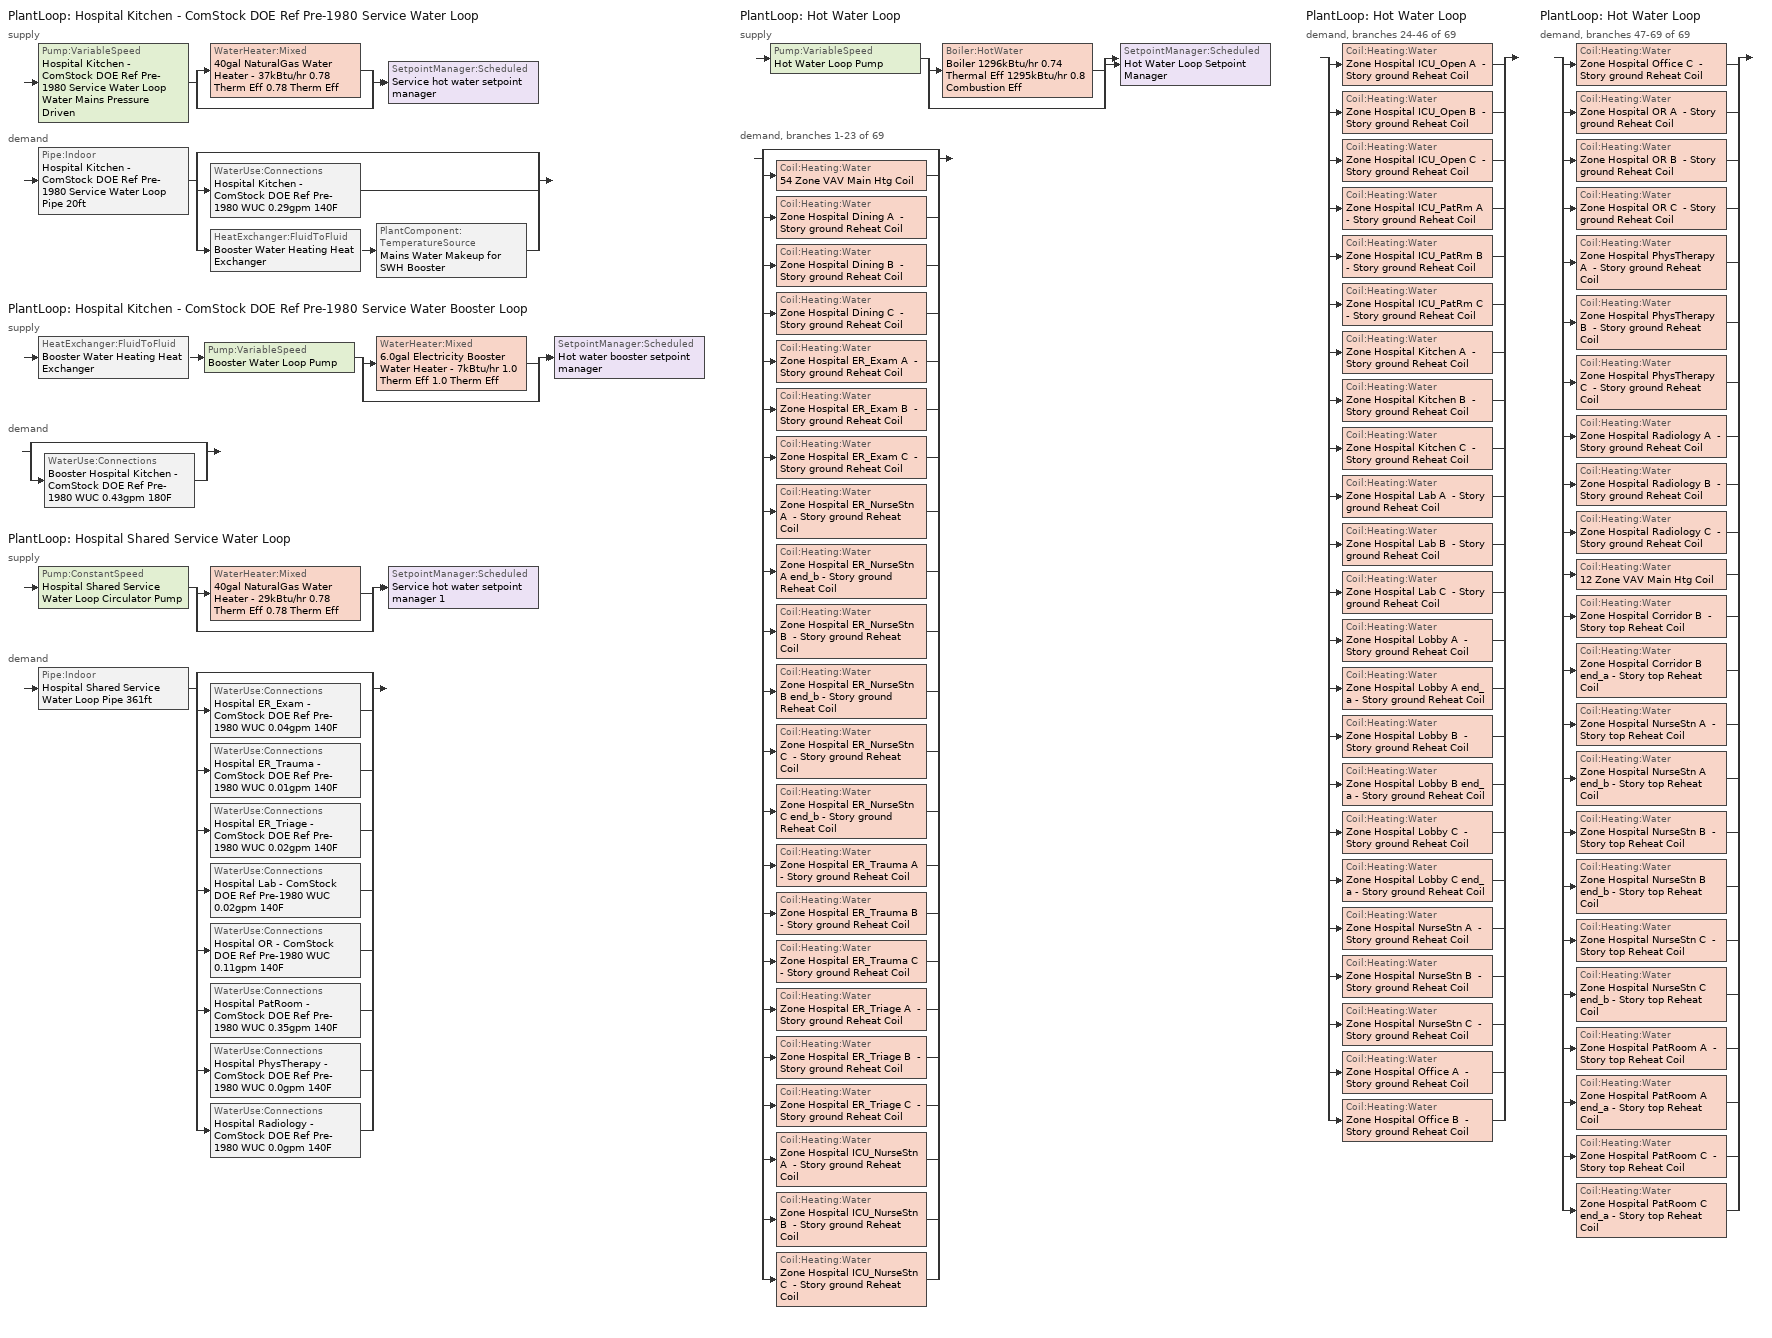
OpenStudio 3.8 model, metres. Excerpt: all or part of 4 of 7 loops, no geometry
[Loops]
PlantLoop 'Hospital Kitchen - ComStock DOE Ref Pre-1980 Service Water Loop'
 supply: Pump:VariableSpeed 'Hospital Kitchen - ComStock DOE Ref Pre-1980 Service Water Loop Water Mains Pressure Driven' > split
  | WaterHeater:Mixed '40gal NaturalGas Water Heater - 37kBtu/hr 0.78 Therm Eff 0.78 Therm Eff'
  | bypass
  join > SetpointManager:Scheduled 'Service hot water setpoint manager'
 demand: Pipe:Indoor 'Hospital Kitchen - ComStock DOE Ref Pre-1980 Service Water Loop Pipe 20ft' > split
  | bypass
  | WaterUse:Connections 'Hospital Kitchen - ComStock DOE Ref Pre-1980 WUC 0.29gpm 140F'
  | HeatExchanger:FluidToFluid 'Booster Water Heating Heat Exchanger' > PlantComponent:TemperatureSource 'Mains Water Makeup for SWH Booster'
PlantLoop 'Hospital Kitchen - ComStock DOE Ref Pre-1980 Service Water Booster Loop'
 supply: HeatExchanger:FluidToFluid 'Booster Water Heating Heat Exchanger' > Pump:VariableSpeed 'Booster Water Loop Pump' > split
  | WaterHeater:Mixed '6.0gal Electricity Booster Water Heater - 7kBtu/hr 1.0 Therm Eff 1.0 Therm Eff'
  | bypass
  join > SetpointManager:Scheduled 'Hot water booster setpoint manager'
 demand: split
  | bypass
  | WaterUse:Connections 'Booster Hospital Kitchen - ComStock DOE Ref Pre-1980 WUC 0.43gpm 180F'
PlantLoop 'Hospital Shared Service Water Loop'
 supply: Pump:ConstantSpeed 'Hospital Shared Service Water Loop Circulator Pump' > split
  | WaterHeater:Mixed '40gal NaturalGas Water Heater - 29kBtu/hr 0.78 Therm Eff 0.78 Therm Eff'
  | bypass
  join > SetpointManager:Scheduled 'Service hot water setpoint manager 1'
 demand: Pipe:Indoor 'Hospital Shared Service Water Loop Pipe 361ft' > split
  | bypass
  | WaterUse:Connections 'Hospital ER_Exam - ComStock DOE Ref Pre-1980 WUC 0.04gpm 140F'
  | WaterUse:Connections 'Hospital ER_Trauma - ComStock DOE Ref Pre-1980 WUC 0.01gpm 140F'
  | WaterUse:Connections 'Hospital ER_Triage - ComStock DOE Ref Pre-1980 WUC 0.02gpm 140F'
  | WaterUse:Connections 'Hospital Lab - ComStock DOE Ref Pre-1980 WUC 0.02gpm 140F'
  | WaterUse:Connections 'Hospital OR - ComStock DOE Ref Pre-1980 WUC 0.11gpm 140F'
  | WaterUse:Connections 'Hospital PatRoom - ComStock DOE Ref Pre-1980 WUC 0.35gpm 140F'
  | WaterUse:Connections 'Hospital PhysTherapy - ComStock DOE Ref Pre-1980 WUC 0.0gpm 140F'
  | WaterUse:Connections 'Hospital Radiology - ComStock DOE Ref Pre-1980 WUC 0.0gpm 140F'
PlantLoop 'Hot Water Loop'
 supply: Pump:VariableSpeed 'Hot Water Loop Pump' > split
  | Boiler:HotWater 'Boiler 1296kBtu/hr 0.74 Thermal Eff 1295kBtu/hr 0.8 Combustion Eff'
  | bypass
  join > SetpointManager:Scheduled 'Hot Water Loop Setpoint Manager'
 demand, branches 1-23 of 69: split
  | bypass
  | Coil:Heating:Water '54 Zone VAV Main Htg Coil'
  | Coil:Heating:Water 'Zone Hospital Dining A  - Story ground Reheat Coil'
  | Coil:Heating:Water 'Zone Hospital Dining B  - Story ground Reheat Coil'
  | Coil:Heating:Water 'Zone Hospital Dining C  - Story ground Reheat Coil'
  | Coil:Heating:Water 'Zone Hospital ER_Exam A  - Story ground Reheat Coil'
  | Coil:Heating:Water 'Zone Hospital ER_Exam B  - Story ground Reheat Coil'
  | Coil:Heating:Water 'Zone Hospital ER_Exam C  - Story ground Reheat Coil'
  | Coil:Heating:Water 'Zone Hospital ER_NurseStn A  - Story ground Reheat Coil'
  | Coil:Heating:Water 'Zone Hospital ER_NurseStn A end_b - Story ground Reheat Coil'
  | Coil:Heating:Water 'Zone Hospital ER_NurseStn B  - Story ground Reheat Coil'
  | Coil:Heating:Water 'Zone Hospital ER_NurseStn B end_b - Story ground Reheat Coil'
  | Coil:Heating:Water 'Zone Hospital ER_NurseStn C  - Story ground Reheat Coil'
  | Coil:Heating:Water 'Zone Hospital ER_NurseStn C end_b - Story ground Reheat Coil'
  | Coil:Heating:Water 'Zone Hospital ER_Trauma A  - Story ground Reheat Coil'
  | Coil:Heating:Water 'Zone Hospital ER_Trauma B  - Story ground Reheat Coil'
  | Coil:Heating:Water 'Zone Hospital ER_Trauma C  - Story ground Reheat Coil'
  | Coil:Heating:Water 'Zone Hospital ER_Triage A  - Story ground Reheat Coil'
  | Coil:Heating:Water 'Zone Hospital ER_Triage B  - Story ground Reheat Coil'
  | Coil:Heating:Water 'Zone Hospital ER_Triage C  - Story ground Reheat Coil'
  | Coil:Heating:Water 'Zone Hospital ICU_NurseStn A  - Story ground Reheat Coil'
  | Coil:Heating:Water 'Zone Hospital ICU_NurseStn B  - Story ground Reheat Coil'
  | Coil:Heating:Water 'Zone Hospital ICU_NurseStn C  - Story ground Reheat Coil'
PlantLoop 'Hot Water Loop'
 demand, branches 24-46 of 69: split
  | Coil:Heating:Water 'Zone Hospital ICU_Open A  - Story ground Reheat Coil'
  | Coil:Heating:Water 'Zone Hospital ICU_Open B  - Story ground Reheat Coil'
  | Coil:Heating:Water 'Zone Hospital ICU_Open C  - Story ground Reheat Coil'
  | Coil:Heating:Water 'Zone Hospital ICU_PatRm A  - Story ground Reheat Coil'
  | Coil:Heating:Water 'Zone Hospital ICU_PatRm B  - Story ground Reheat Coil'
  | Coil:Heating:Water 'Zone Hospital ICU_PatRm C  - Story ground Reheat Coil'
  | Coil:Heating:Water 'Zone Hospital Kitchen A  - Story ground Reheat Coil'
  | Coil:Heating:Water 'Zone Hospital Kitchen B  - Story ground Reheat Coil'
  | Coil:Heating:Water 'Zone Hospital Kitchen C  - Story ground Reheat Coil'
  | Coil:Heating:Water 'Zone Hospital Lab A  - Story ground Reheat Coil'
  | Coil:Heating:Water 'Zone Hospital Lab B  - Story ground Reheat Coil'
  | Coil:Heating:Water 'Zone Hospital Lab C  - Story ground Reheat Coil'
  | Coil:Heating:Water 'Zone Hospital Lobby A  - Story ground Reheat Coil'
  | Coil:Heating:Water 'Zone Hospital Lobby A end_a - Story ground Reheat Coil'
  | Coil:Heating:Water 'Zone Hospital Lobby B  - Story ground Reheat Coil'
  | Coil:Heating:Water 'Zone Hospital Lobby B end_a - Story ground Reheat Coil'
  | Coil:Heating:Water 'Zone Hospital Lobby C  - Story ground Reheat Coil'
  | Coil:Heating:Water 'Zone Hospital Lobby C end_a - Story ground Reheat Coil'
  | Coil:Heating:Water 'Zone Hospital NurseStn A  - Story ground Reheat Coil'
  | Coil:Heating:Water 'Zone Hospital NurseStn B  - Story ground Reheat Coil'
  | Coil:Heating:Water 'Zone Hospital NurseStn C  - Story ground Reheat Coil'
  | Coil:Heating:Water 'Zone Hospital Office A  - Story ground Reheat Coil'
  | Coil:Heating:Water 'Zone Hospital Office B  - Story ground Reheat Coil'
PlantLoop 'Hot Water Loop'
 demand, branches 47-69 of 69: split
  | Coil:Heating:Water 'Zone Hospital Office C  - Story ground Reheat Coil'
  | Coil:Heating:Water 'Zone Hospital OR A  - Story ground Reheat Coil'
  | Coil:Heating:Water 'Zone Hospital OR B  - Story ground Reheat Coil'
  | Coil:Heating:Water 'Zone Hospital OR C  - Story ground Reheat Coil'
  | Coil:Heating:Water 'Zone Hospital PhysTherapy A  - Story ground Reheat Coil'
  | Coil:Heating:Water 'Zone Hospital PhysTherapy B  - Story ground Reheat Coil'
  | Coil:Heating:Water 'Zone Hospital PhysTherapy C  - Story ground Reheat Coil'
  | Coil:Heating:Water 'Zone Hospital Radiology A  - Story ground Reheat Coil'
  | Coil:Heating:Water 'Zone Hospital Radiology B  - Story ground Reheat Coil'
  | Coil:Heating:Water 'Zone Hospital Radiology C  - Story ground Reheat Coil'
  | Coil:Heating:Water '12 Zone VAV Main Htg Coil'
  | Coil:Heating:Water 'Zone Hospital Corridor B  - Story top Reheat Coil'
  | Coil:Heating:Water 'Zone Hospital Corridor B end_a - Story top Reheat Coil'
  | Coil:Heating:Water 'Zone Hospital NurseStn A  - Story top Reheat Coil'
  | Coil:Heating:Water 'Zone Hospital NurseStn A end_b - Story top Reheat Coil'
  | Coil:Heating:Water 'Zone Hospital NurseStn B  - Story top Reheat Coil'
  | Coil:Heating:Water 'Zone Hospital NurseStn B end_b - Story top Reheat Coil'
  | Coil:Heating:Water 'Zone Hospital NurseStn C  - Story top Reheat Coil'
  | Coil:Heating:Water 'Zone Hospital NurseStn C end_b - Story top Reheat Coil'
  | Coil:Heating:Water 'Zone Hospital PatRoom A  - Story top Reheat Coil'
  | Coil:Heating:Water 'Zone Hospital PatRoom A end_a - Story top Reheat Coil'
  | Coil:Heating:Water 'Zone Hospital PatRoom C  - Story top Reheat Coil'
  | Coil:Heating:Water 'Zone Hospital PatRoom C end_a - Story top Reheat Coil'
[SizingPeriod:DesignDay] Barometric Pressure {Pa}=100237; Wind Speed {m/s}=2.2; Wind Direction {deg}=20; Rain Indicator=No; Snow Indicator=No; Day of Month=21; Day Type=SummerDesignDay; Daylight Saving Time Indicator=No; Humidity Condition Type=Wetbulb; Dry-Bulb Temperature Range Modifier Type=DefaultMultipliers; Solar Model Indicator=ASHRAETau
Name | Maximum Dry-Bulb Temperature {C} | Daily Dry-Bulb Temperature Range {deltaC} | Month | Wetbulb or DewPoint at Maximum Dry-Bulb {C} | ASHRAE Clear Sky Optical Depth for Beam Irradiance | ASHRAE Clear Sky Optical Depth for Diffuse Irradiance
Hattiesburg Laurel October .4% Condns DB=>MCWB 1 | 32.2 | 12.6 | 10 | 22.2 | 0.368 | 2.515
Hattiesburg Laurel September .4% Condns DB=>MCWB 1 | 35.1 | 11.5 | 9 | 22.6 | 0.398 | 2.432
[Construction]
Uninsulated copper pipe 0.75in type L: Copper pipe 0.75in type L
Uninsulated copper pipe 0.75in type L 1: Copper pipe 0.75in type L 1
[Material] Roughness=Smooth; Thickness {m}=0.001143; Conductivity {W/m-K}=386; Density {kg/m3}=8906.27; Specific Heat {J/kg-K}=385.1856; Thermal Absorptance=0.9; Solar Absorptance=0.7; Visible Absorptance=0.7
Copper pipe 0.75in type L; Copper pipe 0.75in type L 1
[WaterUse:Equipment:Definition] Sensible Fraction Schedule=Fraction Sensible - 0.2; Latent Fraction Schedule=Fraction Latent - 0.05
Name | Peak Flow Rate {m3/s} | Target Temperature Schedule
Hospital ER_Exam - ComStock DOE Ref Pre-1980 0.04gpm 140F | 2.41519e-06 | Mixed Water At Faucet Temp - 140F
Hospital ER_Trauma - ComStock DOE Ref Pre-1980 0.01gpm 140F | 6.09896e-07 | Mixed Water At Faucet Temp - 140F
Hospital ER_Triage - ComStock DOE Ref Pre-1980 0.02gpm 140F | 1.21979e-06 | Mixed Water At Faucet Temp - 140F
Booster Hospital Kitchen - ComStock DOE Ref Pre-1980 0.43gpm 180F | 2.72697e-05 | Mixed Water At Faucet Temp - 180F
Hospital Kitchen - ComStock DOE Ref Pre-1980 0.29gpm 140F | 1.81798e-05 | Mixed Water At Faucet Temp - 140F
Hospital Lab - ComStock DOE Ref Pre-1980 0.02gpm 140F | 1.21209e-06 | Mixed Water At Faucet Temp - 140F
Hospital OR - ComStock DOE Ref Pre-1980 0.11gpm 140F | 6.66007e-06 | Mixed Water At Faucet Temp - 140F
Hospital PatRoom - ComStock DOE Ref Pre-1980 0.35gpm 140F | 2.2087e-05 | Mixed Water At Faucet Temp - 140F
Hospital PhysTherapy - ComStock DOE Ref Pre-1980 0.0gpm 140F | 3.0079e-07 | Mixed Water At Faucet Temp - 140F
Hospital Radiology - ComStock DOE Ref Pre-1980 0.0gpm 140F | 3.02509e-07 | Mixed Water At Faucet Temp - 140F
[WaterUse:Equipment]
Name | Water Use Equipment Definition | Flow Rate Fraction Schedule
Hospital ER_Exam - ComStock DOE Ref Pre-1980 Service Water Use 0.04gpm 140F | Hospital ER_Exam - ComStock DOE Ref Pre-1980 0.04gpm 140F | Hospital BLDG_SWH_EXTD_SCH
Hospital ER_Trauma - ComStock DOE Ref Pre-1980 Service Water Use 0.01gpm 140F | Hospital ER_Trauma - ComStock DOE Ref Pre-1980 0.01gpm 140F | Hospital BLDG_SWH_EXTD_SCH
Hospital ER_Triage - ComStock DOE Ref Pre-1980 Service Water Use 0.02gpm 140F | Hospital ER_Triage - ComStock DOE Ref Pre-1980 0.02gpm 140F | Hospital BLDG_SWH_EXTD_SCH
Booster Hospital Kitchen - ComStock DOE Ref Pre-1980 Service Water Use 0.43gpm 180F | Booster Hospital Kitchen - ComStock DOE Ref Pre-1980 0.43gpm 180F | Hospital BLDG_SWH_EXTD_SCH
Hospital Kitchen - ComStock DOE Ref Pre-1980 Service Water Use 0.29gpm 140F | Hospital Kitchen - ComStock DOE Ref Pre-1980 0.29gpm 140F | Hospital BLDG_SWH_EXTD_SCH
Hospital Lab - ComStock DOE Ref Pre-1980 Service Water Use 0.02gpm 140F | Hospital Lab - ComStock DOE Ref Pre-1980 0.02gpm 140F | Hospital BLDG_SWH_SCH
Hospital OR - ComStock DOE Ref Pre-1980 Service Water Use 0.11gpm 140F | Hospital OR - ComStock DOE Ref Pre-1980 0.11gpm 140F | Hospital BLDG_SWH_SCH
Hospital PatRoom - ComStock DOE Ref Pre-1980 Service Water Use 0.35gpm 140F | Hospital PatRoom - ComStock DOE Ref Pre-1980 0.35gpm 140F | Hospital BLDG_SWH_EXTD_SCH
Hospital PhysTherapy - ComStock DOE Ref Pre-1980 Service Water Use 0.0gpm 140F | Hospital PhysTherapy - ComStock DOE Ref Pre-1980 0.0gpm 140F | Hospital BLDG_SWH_SCH
Hospital Radiology - ComStock DOE Ref Pre-1980 Service Water Use 0.0gpm 140F | Hospital Radiology - ComStock DOE Ref Pre-1980 0.0gpm 140F | Hospital BLDG_SWH_EXTD_SCH
[WaterUse:Connections] Drain Water Heat Exchanger Type=None; Drain Water Heat Exchanger Destination=Plant
Name | Water Use Equipment Name 1
Hospital ER_Exam - ComStock DOE Ref Pre-1980 WUC 0.04gpm 140F | Hospital ER_Exam - ComStock DOE Ref Pre-1980 Service Water Use 0.04gpm 140F
Hospital ER_Trauma - ComStock DOE Ref Pre-1980 WUC 0.01gpm 140F | Hospital ER_Trauma - ComStock DOE Ref Pre-1980 Service Water Use 0.01gpm 140F
Hospital ER_Triage - ComStock DOE Ref Pre-1980 WUC 0.02gpm 140F | Hospital ER_Triage - ComStock DOE Ref Pre-1980 Service Water Use 0.02gpm 140F
Booster Hospital Kitchen - ComStock DOE Ref Pre-1980 WUC 0.43gpm 180F | Booster Hospital Kitchen - ComStock DOE Ref Pre-1980 Service Water Use 0.43gpm 180F
Hospital Kitchen - ComStock DOE Ref Pre-1980 WUC 0.29gpm 140F | Hospital Kitchen - ComStock DOE Ref Pre-1980 Service Water Use 0.29gpm 140F
Hospital Lab - ComStock DOE Ref Pre-1980 WUC 0.02gpm 140F | Hospital Lab - ComStock DOE Ref Pre-1980 Service Water Use 0.02gpm 140F
Hospital OR - ComStock DOE Ref Pre-1980 WUC 0.11gpm 140F | Hospital OR - ComStock DOE Ref Pre-1980 Service Water Use 0.11gpm 140F
Hospital PatRoom - ComStock DOE Ref Pre-1980 WUC 0.35gpm 140F | Hospital PatRoom - ComStock DOE Ref Pre-1980 Service Water Use 0.35gpm 140F
Hospital PhysTherapy - ComStock DOE Ref Pre-1980 WUC 0.0gpm 140F | Hospital PhysTherapy - ComStock DOE Ref Pre-1980 Service Water Use 0.0gpm 140F
Hospital Radiology - ComStock DOE Ref Pre-1980 WUC 0.0gpm 140F | Hospital Radiology - ComStock DOE Ref Pre-1980 Service Water Use 0.0gpm 140F
[PlantLoop] Glycol Concentration=0; Load Distribution Scheme=Optimal
Name | Maximum Loop Temperature {C} | Minimum Loop Temperature {C} | Maximum Loop Flow Rate {m3/s} | Plant Loop Volume {m3} | Fluid Type
Hospital Kitchen - ComStock DOE Ref Pre-1980 Service Water Loop | 60 | 10 | 0.000245427 | 0.0294513
Hospital Kitchen - ComStock DOE Ref Pre-1980 Service Water Booster Loop |  |  | 2.72697e-05 | 0.00327236
Hospital Shared Service Water Loop | 60 | 10 | 3.48073e-05 | 0.00417687
Hot Water Loop |  | 10 | 0.00952173 | 1.14261 | Water
[Sizing:Plant] Loop Type=Heating; Sizing Option=NonCoincident; Zone Timesteps in Averaging Window=1; Coincident Sizing Factor Mode=None
Name | Design Loop Exit Temperature {C} | Loop Design Temperature Difference {deltaC}
Hospital Kitchen - ComStock DOE Ref Pre-1980 Service Water Loop; Hospital Shared Service Water Loop | 60 | 5
Hospital Kitchen - ComStock DOE Ref Pre-1980 Service Water Booster Loop | 82.2222 | 5
Hot Water Loop | 82.2222 | 11.1111
[SetpointManager:Scheduled] Control Variable=Temperature
Name | Schedule | Setpoint Node or NodeList
Service hot water setpoint manager | Service Water Loop Temp - 140F | Hospital Kitchen - ComStock DOE Ref Pre-1980 Service Water Loop Supply Outlet Node
Hot water booster setpoint manager | Service Water Booster Temp - 180F | Hospital Kitchen - ComStock DOE Ref Pre-1980 Service Water Booster Loop Supply Outlet Node
Service hot water setpoint manager 1 | Service Water Loop Temp - 140F | Hospital Shared Service Water Loop Supply Outlet Node
Hot Water Loop Setpoint Manager | Hot Water Loop Temp - 180F | Hot Water Loop Supply Outlet Node
[Pump:VariableSpeed] Coefficient 1 of the Part Load Performance Curve=0; Coefficient 2 of the Part Load Performance Curve=3.2485; Coefficient 3 of the Part Load Performance Curve=-4.7443; Coefficient 4 of the Part Load Performance Curve=2.5294; Pump Control Type=Intermittent; Skin Loss Radiative Fraction=0.5; Design Power Sizing Method=PowerPerFlowPerPressure; Design Electric Power per Unit Flow Rate {W/(m3/s)}=348701.1; Design Shaft Power per Unit Flow Rate per Unit Head {W-s/m3-Pa}=1.28205; Design Minimum Flow Rate Fraction=0
Name | Rated Flow Rate {m3/s} | Rated Pump Head {Pa} | Rated Power Consumption {W} | Motor Efficiency | Minimum Flow Rate {m3/s}
Hospital Kitchen - ComStock DOE Ref Pre-1980 Service Water Loop Water Mains Pressure Driven | 0.000245427 | 0.001 | 3.1465e-07 | 1
Booster Water Loop Pump | 2.72697e-05 | 0 | 0 | 1 | 0
Hot Water Loop Pump | 0.00952173 | 179344 | 2502.07 | 0.875
[WaterHeater:Mixed] Deadband Temperature Difference {deltaC}=2; Heater Control Type=Cycle; Off Cycle Parasitic Fuel Consumption Rate {W}=0; Off Cycle Parasitic Heat Fraction to Tank=0; On Cycle Parasitic Fuel Consumption Rate {W}=0; On Cycle Parasitic Heat Fraction to Tank=0; Ambient Temperature Indicator=Schedule; Ambient Temperature Schedule=Water Heater Ambient Temp Schedule 71.6F; Use Side Effectiveness=1; Source Side Effectiveness=1; Use Side Design Flow Rate {m3/s}=autosize; Source Side Design Flow Rate {m3/s}=autosize; Indirect Water Heating Recovery Time {hr}=1.5; Source Side Flow Control Mode=IndirectHeatPrimarySetpoint
Name | Tank Volume {m3} | Setpoint Temperature Schedule | Maximum Temperature Limit {C} | Heater Maximum Capacity {W} | Heater Fuel Type | Heater Thermal Efficiency | Off Cycle Parasitic Fuel Type | On Cycle Parasitic Fuel Type | Off Cycle Loss Coefficient to Ambient Temperature {W/K} | On Cycle Loss Coefficient to Ambient Temperature {W/K}
40gal NaturalGas Water Heater - 37kBtu/hr 0.78 Therm Eff 0.78 Therm Eff | 0.151416 | Service Water Loop Temp - 140F | 60 | 10906.7 | NaturalGas | 0.78 | NaturalGas | NaturalGas | 5.99799 | 5.99799
6.0gal Electricity Booster Water Heater - 7kBtu/hr 1.0 Therm Eff 1.0 Therm Eff | 0.0227125 | Service Water Loop Temp - 180F | 82.2222 | 2094.09 | Electricity | 1 | Electricity | Electricity | 2.26162 | 2.26162
40gal NaturalGas Water Heater - 29kBtu/hr 0.78 Therm Eff 0.78 Therm Eff | 0.151416 | Service Water Loop Temp - 140F | 60 | 8352.87 | NaturalGas | 0.78 | NaturalGas | NaturalGas | 5.99799 | 5.99799
[WaterHeater:Sizing] Design Mode=PeakDraw; Time Storage Can Meet Peak Draw {hr}=0.538503; Time for Tank Recovery {hr}=0; Nominal Tank Volume for Autosizing Plant Connections {m3}=1
40gal NaturalGas Water Heater - 37kBtu/hr 0.78 Therm Eff 0.78 Therm Eff; 6.0gal Electricity Booster Water Heater - 7kBtu/hr 1.0 Therm Eff 1.0 Therm Eff; 40gal NaturalGas Water Heater - 29kBtu/hr 0.78 Therm Eff 0.78 Therm Eff
[Pipe:Indoor] Environment Type=Schedule; Pipe Inside Diameter {m}=0.019939
Name | Construction | Ambient Temperature Schedule | Ambient Air Velocity Schedule | Pipe Length {m}
Hospital Kitchen - ComStock DOE Ref Pre-1980 Service Water Loop Pipe 20ft | Uninsulated copper pipe 0.75in type L | Hospital Kitchen - ComStock DOE Ref Pre-1980 Service Water Loop Piping Air Temp - 70F | Hospital Kitchen - ComStock DOE Ref Pre-1980 Service Water Loop Piping Air Velocity - 0.67mph | 6.1
Hospital Shared Service Water Loop Pipe 361ft | Uninsulated copper pipe 0.75in type L 1 | Hospital Shared Service Water Loop Piping Air Temp - 70F | Hospital Shared Service Water Loop Piping Air Velocity - 0.67mph | 109.907
[HeatExchanger:FluidToFluid]
Booster Water Heating Heat Exchanger: Loop Demand Side Design Flow Rate {m3/s}=2.72697e-05; Loop Supply Side Design Flow Rate {m3/s}=2.72697e-05; Heat Exchange Model Type=Ideal; Heat Exchanger U-Factor Times Area Value {W/K}=33.2316; Control Type=UncontrolledOn; Minimum Temperature Difference to Activate Heat Exchanger {deltaC}=0.01; Heat Transfer Metering End Use Type=LoopToLoop; Component Override Cooling Control Temperature Mode=Loop; Sizing Factor=1; Operation Minimum Temperature Limit {C}=0; Operation Maximum Temperature Limit {C}=100
[PlantComponent:TemperatureSource]
Mains Water Makeup for SWH Booster: Design Volume Flow Rate {m3/s}=0.000245427; Temperature Specification Type=Scheduled; Source Temperature {C}=18.6708; Source Temperature Schedule=Booster Water Makeup Temperature
[Pump:ConstantSpeed]
Hospital Shared Service Water Loop Circulator Pump: Rated Flow Rate {m3/s}=3.48073e-05; Rated Pump Head {Pa}=29890.7; Rated Power Consumption {W}=1.6168; Motor Efficiency=0.825; Fraction of Motor Inefficiencies to Fluid Stream=0; Pump Control Type=Intermittent; Design Power Sizing Method=PowerPerFlowPerPressure; Design Electric Power per Unit Flow Rate {W/(m3/s)}=348701.1; Design Shaft Power per Unit Flow Rate per Unit Head {W-s/m3-Pa}=1.28205
[Refrigeration:System] Minimum Condensing Temperature {C}=21; Refrigeration System Working Fluid Type=R404a; Suction Temperature Control Type=ConstantSuctionTemperature
Name | Refrigeration Condenser
Medium Temperature | Refrigeration Condenser Air Cooled 1
Low Temperature | Refrigeration Condenser Air Cooled 2
[Refrigeration:Compressor] Rated Return Gas Temperature {C}=18.3; Rated Subcooling {deltaC}=0
Name | Refrigeration Compressor Power Curve | Refrigeration Compressor Capacity Curve
Refrigeration Compressor 1; Refrigeration Compressor 2 | MT_compressor_power_smallandold | MT_compressor_capacity_smallandold
Refrigeration Compressor 3 | LT_compressor_power_smallandold | LT_compressor_capacity_smallandold
[Refrigeration:Condenser:AirCooled] Rated Subcooling Temperature Difference {deltaC}=0; Condenser Fan Speed Control Type=VariableSpeed; Minimum Fan Air Flow Ratio=0
Name | Rated Effective Total Heat Rejection Rate Curve | Rated Fan Power {W}
Refrigeration Condenser Air Cooled 1 | Condenser Heat Rejection Function of Temperature | 293.071
Refrigeration Condenser Air Cooled 2 | Condenser Heat Rejection Function of Temperature 1 | 298.498
[Boiler:HotWater]
Boiler 1296kBtu/hr 0.74 Thermal Eff 1295kBtu/hr 0.8 Combustion Eff: Fuel Type=NaturalGas; Nominal Capacity {W}=435322; Nominal Thermal Efficiency=0.793; Efficiency Curve Temperature Evaluation Variable=LeavingBoiler; Normalized Boiler Efficiency Curve=Boiler Constant Efficiency Curve; Design Water Flow Rate {m3/s}=0.00952173; Minimum Part Load Ratio=0; Maximum Part Load Ratio=1.2; Optimum Part Load Ratio=1; Water Outlet Upper Temperature Limit {C}=95; Boiler Flow Mode=LeavingSetpointModulated; On Cycle Parasitic Electric Load {W}=0; Off Cycle Parasitic Fuel Load {W}=0; Sizing Factor=1
[Coil:Heating:Water] Availability Schedule=Always On Discrete; Rated Inlet Water Temperature {C}=82.2222; Rated Outlet Water Temperature {C}=71.1111
Name | U-Factor Times Area Value {W/K} | Maximum Water Flow Rate {m3/s} | Rated Capacity {W} | Rated Inlet Air Temperature {C} | Rated Outlet Air Temperature {C}
54 Zone VAV Main Htg Coil | 1421.3 | 0.00215687 | 98609.6 | 7.22222 | 12.7778
Zone Hospital Dining A  - Story ground Reheat Coil | 33.5896 | 3.81401e-05 | 1743.72 | 12.7778 | 40
Zone Hospital Dining B  - Story ground Reheat Coil | 24.2632 | 3.05463e-05 | 1396.54 | 12.7778 | 40
Zone Hospital Dining C  - Story ground Reheat Coil | 35.2921 | 4.0518e-05 | 1852.44 | 12.7778 | 40
Zone Hospital ER_Exam A  - Story ground Reheat Coil | 9.60548 | 1.13854e-05 | 520.528 | 12.7778 | 40
Zone Hospital ER_Exam B  - Story ground Reheat Coil | 11.8182 | 1.48786e-05 | 680.234 | 12.7778 | 40
Zone Hospital ER_Exam C  - Story ground Reheat Coil | 10.1636 | 1.20903e-05 | 552.755 | 12.7778 | 40
Zone Hospital ER_NurseStn A  - Story ground Reheat Coil | 34.764 | 3.99741e-05 | 1827.57 | 12.7778 | 40
Zone Hospital ER_NurseStn A end_b - Story ground Reheat Coil | 56.5788 | 6.34127e-05 | 2899.15 | 12.7778 | 40
Zone Hospital ER_NurseStn B  - Story ground Reheat Coil | 28.6888 | 3.6118e-05 | 1651.27 | 12.7778 | 40
Zone Hospital ER_NurseStn B end_b - Story ground Reheat Coil | 170.078 | 0.000197833 | 9044.7 | 12.7778 | 40
Zone Hospital ER_NurseStn C  - Story ground Reheat Coil | 35.9692 | 4.15917e-05 | 1901.52 | 12.7778 | 40
Zone Hospital ER_NurseStn C end_b - Story ground Reheat Coil | 56.2183 | 6.27184e-05 | 2867.41 | 12.7778 | 40
Zone Hospital ER_Trauma A  - Story ground Reheat Coil | 5.59688 | 6.45291e-06 | 295.019 | 12.7778 | 40
Zone Hospital ER_Trauma B  - Story ground Reheat Coil | 6.18309 | 7.78425e-06 | 355.886 | 12.7778 | 40
Zone Hospital ER_Trauma C  - Story ground Reheat Coil | 5.82897 | 6.76473e-06 | 309.276 | 12.7778 | 40
Zone Hospital ER_Triage A  - Story ground Reheat Coil | 5.72367 | 6.80131e-06 | 310.948 | 12.7778 | 40
Zone Hospital ER_Triage B  - Story ground Reheat Coil | 7.97249 | 1.0037e-05 | 458.881 | 12.7778 | 40
Zone Hospital ER_Triage C  - Story ground Reheat Coil | 6.05208 | 7.21496e-06 | 329.86 | 12.7778 | 40
Zone Hospital ICU_NurseStn A  - Story ground Reheat Coil | 33.3014 | 3.83437e-05 | 1753.03 | 12.7778 | 40
Zone Hospital ICU_NurseStn B  - Story ground Reheat Coil | 28.8148 | 3.62766e-05 | 1658.52 | 12.7778 | 40
Zone Hospital ICU_NurseStn C  - Story ground Reheat Coil | 34.756 | 4.02939e-05 | 1842.19 | 12.7778 | 40
Zone Hospital ICU_Open A  - Story ground Reheat Coil | 24.6255 | 2.96631e-05 | 1356.16 | 12.7778 | 40
Zone Hospital ICU_Open B  - Story ground Reheat Coil | 44.8308 | 5.64401e-05 | 2580.37 | 12.7778 | 40
Zone Hospital ICU_Open C  - Story ground Reheat Coil | 25.9864 | 3.13458e-05 | 1433.09 | 12.7778 | 40
Zone Hospital ICU_PatRm A  - Story ground Reheat Coil | 13.0622 | 1.52214e-05 | 695.903 | 12.7778 | 40
Zone Hospital ICU_PatRm B  - Story ground Reheat Coil | 13.281 | 1.67202e-05 | 764.426 | 12.7778 | 40
Zone Hospital ICU_PatRm C  - Story ground Reheat Coil | 13.7151 | 1.60725e-05 | 734.813 | 12.7778 | 40
Zone Hospital Kitchen A  - Story ground Reheat Coil | 90.3293 | 0.000107483 | 4914 | 12.7778 | 40
Zone Hospital Kitchen B  - Story ground Reheat Coil | 120.035 | 0.000140164 | 6408.12 | 12.7778 | 40
Zone Hospital Kitchen C  - Story ground Reheat Coil | 93.2896 | 0.000111213 | 5084.51 | 12.7778 | 40
Zone Hospital Lab A  - Story ground Reheat Coil | 12.2033 | 1.53634e-05 | 702.396 | 12.7778 | 40
Zone Hospital Lab B  - Story ground Reheat Coil | 42.9438 | 5.40645e-05 | 2471.76 | 12.7778 | 40
Zone Hospital Lab C  - Story ground Reheat Coil | 13.4442 | 1.69256e-05 | 773.82 | 12.7778 | 40
Zone Hospital Lobby A  - Story ground Reheat Coil | 65.8554 | 6.90823e-05 | 3158.36 | 12.7778 | 40
Zone Hospital Lobby A end_a - Story ground Reheat Coil | 79.8322 | 8.38751e-05 | 3834.67 | 12.7778 | 40
Zone Hospital Lobby B  - Story ground Reheat Coil | 40.0153 | 4.51777e-05 | 2065.47 | 12.7778 | 40
Zone Hospital Lobby B end_a - Story ground Reheat Coil | 255.289 | 0.000267777 | 12242.4 | 12.7778 | 40
Zone Hospital Lobby C  - Story ground Reheat Coil | 66.1939 | 6.94385e-05 | 3174.65 | 12.7778 | 40
Zone Hospital Lobby C end_a - Story ground Reheat Coil | 80.0229 | 8.40758e-05 | 3843.84 | 12.7778 | 40
Zone Hospital NurseStn A  - Story ground Reheat Coil | 16.5823 | 1.83694e-05 | 839.829 | 12.7778 | 40
Zone Hospital NurseStn B  - Story ground Reheat Coil | 9.22039 | 1.16081e-05 | 530.708 | 12.7778 | 40
Zone Hospital NurseStn C  - Story ground Reheat Coil | 17.2995 | 1.94652e-05 | 889.924 | 12.7778 | 40
Zone Hospital Office A  - Story ground Reheat Coil | 30.3129 | 3.37864e-05 | 1544.67 | 12.7778 | 40
Zone Hospital Office B  - Story ground Reheat Coil | 16.6067 | 2.09072e-05 | 955.852 | 12.7778 | 40
Zone Hospital Office C  - Story ground Reheat Coil | 31.6204 | 3.57309e-05 | 1633.58 | 12.7778 | 40
Zone Hospital OR A  - Story ground Reheat Coil | 21.0502 | 2.53503e-05 | 1158.98 | 12.7778 | 40
Zone Hospital OR B  - Story ground Reheat Coil | 38.8509 | 4.89117e-05 | 2236.18 | 12.7778 | 40
Zone Hospital OR C  - Story ground Reheat Coil | 22.2787 | 2.68649e-05 | 1228.23 | 12.7778 | 40
Zone Hospital PhysTherapy A  - Story ground Reheat Coil | 20.7084 | 2.38848e-05 | 1091.98 | 12.7778 | 40
Zone Hospital PhysTherapy B  - Story ground Reheat Coil | 19.1634 | 2.41259e-05 | 1103.01 | 12.7778 | 40
Zone Hospital PhysTherapy C  - Story ground Reheat Coil | 22.0102 | 2.56043e-05 | 1170.6 | 12.7778 | 40
Zone Hospital Radiology A  - Story ground Reheat Coil | 11.6738 | 1.46968e-05 | 671.92 | 12.7778 | 40
Zone Hospital Radiology B  - Story ground Reheat Coil | 35.738 | 4.49927e-05 | 2057.01 | 12.7778 | 40
Zone Hospital Radiology C  - Story ground Reheat Coil | 12.8636 | 1.61948e-05 | 740.405 | 12.7778 | 40
12 Zone VAV Main Htg Coil | 322.617 | 0.000456206 | 20857.2 | 7.22222 | 12.7778
Zone Hospital Corridor B  - Story top Reheat Coil | 1217.55 | 0.00127363 | 58228.8 | 12.7778 | 40
Zone Hospital Corridor B end_a - Story top Reheat Coil | 331.611 | 0.0003482 | 15919.3 | 12.7778 | 40
Zone Hospital NurseStn A  - Story top Reheat Coil | 272.293 | 0.000287515 | 13144.8 | 12.7778 | 40
Zone Hospital NurseStn A end_b - Story top Reheat Coil | 90.3008 | 9.58033e-05 | 4380.01 | 12.7778 | 40
Zone Hospital NurseStn B  - Story top Reheat Coil | 577.816 | 0.000625864 | 28613.7 | 12.7778 | 40
Zone Hospital NurseStn B end_b - Story top Reheat Coil | 335.273 | 0.000364463 | 16662.8 | 12.7778 | 40
Zone Hospital NurseStn C  - Story top Reheat Coil | 275.48 | 0.000294616 | 13469.5 | 12.7778 | 40
Zone Hospital NurseStn C end_b - Story top Reheat Coil | 90.0459 | 9.462e-05 | 4325.91 | 12.7778 | 40
Zone Hospital PatRoom A  - Story top Reheat Coil | 434.134 | 0.000481147 | 21997.5 | 12.7778 | 40
Zone Hospital PatRoom A end_a - Story top Reheat Coil | 84.9618 | 8.95019e-05 | 4091.92 | 12.7778 | 40
Zone Hospital PatRoom C  - Story top Reheat Coil | 440.802 | 0.000491298 | 22461.6 | 12.7778 | 40
Zone Hospital PatRoom C end_a - Story top Reheat Coil | 86.071 | 9.22245e-05 | 4216.39 | 12.7778 | 40
[Controller:WaterCoil] Action=Normal; Controller Convergence Tolerance {deltaC}=0.0001; Minimum Actuated Flow {m3/s}=0
Name | Water Coil | Maximum Actuated Flow {m3/s}
54 Zone VAV Main Htg Coil Controller | 54 Zone VAV Main Htg Coil | 0.00215687
Zone Hospital Dining A  - Story ground Reheat Coil Controller | Zone Hospital Dining A  - Story ground Reheat Coil
Zone Hospital Dining B  - Story ground Reheat Coil Controller | Zone Hospital Dining B  - Story ground Reheat Coil
Zone Hospital Dining C  - Story ground Reheat Coil Controller | Zone Hospital Dining C  - Story ground Reheat Coil
Zone Hospital ER_Exam A  - Story ground Reheat Coil Controller | Zone Hospital ER_Exam A  - Story ground Reheat Coil
Zone Hospital ER_Exam B  - Story ground Reheat Coil Controller | Zone Hospital ER_Exam B  - Story ground Reheat Coil
Zone Hospital ER_Exam C  - Story ground Reheat Coil Controller | Zone Hospital ER_Exam C  - Story ground Reheat Coil
Zone Hospital ER_NurseStn A  - Story ground Reheat Coil Controller | Zone Hospital ER_NurseStn A  - Story ground Reheat Coil
Zone Hospital ER_NurseStn A end_b - Story ground Reheat Coil Controller | Zone Hospital ER_NurseStn A end_b - Story ground Reheat Coil
Zone Hospital ER_NurseStn B  - Story ground Reheat Coil Controller | Zone Hospital ER_NurseStn B  - Story ground Reheat Coil
Zone Hospital ER_NurseStn B end_b - Story ground Reheat Coil Controller | Zone Hospital ER_NurseStn B end_b - Story ground Reheat Coil
Zone Hospital ER_NurseStn C  - Story ground Reheat Coil Controller | Zone Hospital ER_NurseStn C  - Story ground Reheat Coil
Zone Hospital ER_NurseStn C end_b - Story ground Reheat Coil Controller | Zone Hospital ER_NurseStn C end_b - Story ground Reheat Coil
Zone Hospital ER_Trauma A  - Story ground Reheat Coil Controller | Zone Hospital ER_Trauma A  - Story ground Reheat Coil
Zone Hospital ER_Trauma B  - Story ground Reheat Coil Controller | Zone Hospital ER_Trauma B  - Story ground Reheat Coil
Zone Hospital ER_Trauma C  - Story ground Reheat Coil Controller | Zone Hospital ER_Trauma C  - Story ground Reheat Coil
Zone Hospital ER_Triage A  - Story ground Reheat Coil Controller | Zone Hospital ER_Triage A  - Story ground Reheat Coil
Zone Hospital ER_Triage B  - Story ground Reheat Coil Controller | Zone Hospital ER_Triage B  - Story ground Reheat Coil
Zone Hospital ER_Triage C  - Story ground Reheat Coil Controller | Zone Hospital ER_Triage C  - Story ground Reheat Coil
Zone Hospital ICU_NurseStn A  - Story ground Reheat Coil Controller | Zone Hospital ICU_NurseStn A  - Story ground Reheat Coil
Zone Hospital ICU_NurseStn B  - Story ground Reheat Coil Controller | Zone Hospital ICU_NurseStn B  - Story ground Reheat Coil
Zone Hospital ICU_NurseStn C  - Story ground Reheat Coil Controller | Zone Hospital ICU_NurseStn C  - Story ground Reheat Coil
Zone Hospital ICU_Open A  - Story ground Reheat Coil Controller | Zone Hospital ICU_Open A  - Story ground Reheat Coil
Zone Hospital ICU_Open B  - Story ground Reheat Coil Controller | Zone Hospital ICU_Open B  - Story ground Reheat Coil
Zone Hospital ICU_Open C  - Story ground Reheat Coil Controller | Zone Hospital ICU_Open C  - Story ground Reheat Coil
Zone Hospital ICU_PatRm A  - Story ground Reheat Coil Controller | Zone Hospital ICU_PatRm A  - Story ground Reheat Coil
Zone Hospital ICU_PatRm B  - Story ground Reheat Coil Controller | Zone Hospital ICU_PatRm B  - Story ground Reheat Coil
Zone Hospital ICU_PatRm C  - Story ground Reheat Coil Controller | Zone Hospital ICU_PatRm C  - Story ground Reheat Coil
Zone Hospital Kitchen A  - Story ground Reheat Coil Controller | Zone Hospital Kitchen A  - Story ground Reheat Coil
Zone Hospital Kitchen B  - Story ground Reheat Coil Controller | Zone Hospital Kitchen B  - Story ground Reheat Coil
Zone Hospital Kitchen C  - Story ground Reheat Coil Controller | Zone Hospital Kitchen C  - Story ground Reheat Coil
Zone Hospital Lab A  - Story ground Reheat Coil Controller | Zone Hospital Lab A  - Story ground Reheat Coil
Zone Hospital Lab B  - Story ground Reheat Coil Controller | Zone Hospital Lab B  - Story ground Reheat Coil
Zone Hospital Lab C  - Story ground Reheat Coil Controller | Zone Hospital Lab C  - Story ground Reheat Coil
Zone Hospital Lobby A  - Story ground Reheat Coil Controller | Zone Hospital Lobby A  - Story ground Reheat Coil
Zone Hospital Lobby A end_a - Story ground Reheat Coil Controller | Zone Hospital Lobby A end_a - Story ground Reheat Coil
Zone Hospital Lobby B  - Story ground Reheat Coil Controller | Zone Hospital Lobby B  - Story ground Reheat Coil
Zone Hospital Lobby B end_a - Story ground Reheat Coil Controller | Zone Hospital Lobby B end_a - Story ground Reheat Coil
Zone Hospital Lobby C  - Story ground Reheat Coil Controller | Zone Hospital Lobby C  - Story ground Reheat Coil
Zone Hospital Lobby C end_a - Story ground Reheat Coil Controller | Zone Hospital Lobby C end_a - Story ground Reheat Coil
Zone Hospital NurseStn A  - Story ground Reheat Coil Controller | Zone Hospital NurseStn A  - Story ground Reheat Coil
Zone Hospital NurseStn B  - Story ground Reheat Coil Controller | Zone Hospital NurseStn B  - Story ground Reheat Coil
Zone Hospital NurseStn C  - Story ground Reheat Coil Controller | Zone Hospital NurseStn C  - Story ground Reheat Coil
Zone Hospital Office A  - Story ground Reheat Coil Controller | Zone Hospital Office A  - Story ground Reheat Coil
Zone Hospital Office B  - Story ground Reheat Coil Controller | Zone Hospital Office B  - Story ground Reheat Coil
Zone Hospital Office C  - Story ground Reheat Coil Controller | Zone Hospital Office C  - Story ground Reheat Coil
Zone Hospital OR A  - Story ground Reheat Coil Controller | Zone Hospital OR A  - Story ground Reheat Coil
Zone Hospital OR B  - Story ground Reheat Coil Controller | Zone Hospital OR B  - Story ground Reheat Coil
Zone Hospital OR C  - Story ground Reheat Coil Controller | Zone Hospital OR C  - Story ground Reheat Coil
Zone Hospital PhysTherapy A  - Story ground Reheat Coil Controller | Zone Hospital PhysTherapy A  - Story ground Reheat Coil
Zone Hospital PhysTherapy B  - Story ground Reheat Coil Controller | Zone Hospital PhysTherapy B  - Story ground Reheat Coil
Zone Hospital PhysTherapy C  - Story ground Reheat Coil Controller | Zone Hospital PhysTherapy C  - Story ground Reheat Coil
Zone Hospital Radiology A  - Story ground Reheat Coil Controller | Zone Hospital Radiology A  - Story ground Reheat Coil
Zone Hospital Radiology B  - Story ground Reheat Coil Controller | Zone Hospital Radiology B  - Story ground Reheat Coil
Zone Hospital Radiology C  - Story ground Reheat Coil Controller | Zone Hospital Radiology C  - Story ground Reheat Coil
12 Zone VAV Main Htg Coil Controller | 12 Zone VAV Main Htg Coil | 0.000456206
Zone Hospital Corridor B  - Story top Reheat Coil Controller | Zone Hospital Corridor B  - Story top Reheat Coil
Zone Hospital Corridor B end_a - Story top Reheat Coil Controller | Zone Hospital Corridor B end_a - Story top Reheat Coil
Zone Hospital NurseStn A  - Story top Reheat Coil Controller | Zone Hospital NurseStn A  - Story top Reheat Coil
Zone Hospital NurseStn A end_b - Story top Reheat Coil Controller | Zone Hospital NurseStn A end_b - Story top Reheat Coil
Zone Hospital NurseStn B  - Story top Reheat Coil Controller | Zone Hospital NurseStn B  - Story top Reheat Coil
Zone Hospital NurseStn B end_b - Story top Reheat Coil Controller | Zone Hospital NurseStn B end_b - Story top Reheat Coil
Zone Hospital NurseStn C  - Story top Reheat Coil Controller | Zone Hospital NurseStn C  - Story top Reheat Coil
Zone Hospital NurseStn C end_b - Story top Reheat Coil Controller | Zone Hospital NurseStn C end_b - Story top Reheat Coil
Zone Hospital PatRoom A  - Story top Reheat Coil Controller | Zone Hospital PatRoom A  - Story top Reheat Coil
Zone Hospital PatRoom A end_a - Story top Reheat Coil Controller | Zone Hospital PatRoom A end_a - Story top Reheat Coil
Zone Hospital PatRoom C  - Story top Reheat Coil Controller | Zone Hospital PatRoom C  - Story top Reheat Coil
Zone Hospital PatRoom C end_a - Story top Reheat Coil Controller | Zone Hospital PatRoom C end_a - Story top Reheat Coil
[AvailabilityManager:NightCycle] Applicability Schedule=Always On Discrete; Control Type=CycleOnAny; Thermostat Tolerance {deltaC}=1.9999; Cycling Run Time Control Type=Thermostat; Cycling Run Time {s}=1800
Availability Manager Night Cycle 1; Availability Manager Night Cycle 2
[Schedule:Ruleset]
Hospital BLDG_SWH_EXTD_SCH: Default Day Schedule=Hospital BLDG_SWH_EXTD_SCH Default; Summer Design Day Schedule=Hospital BLDG_SWH_EXTD_SCH Summer Design Day; Winter Design Day Schedule=Hospital BLDG_SWH_EXTD_SCH Winter Design Day
Fraction Sensible - 0.2: Default Day Schedule=Fraction Sensible - 0.2 Default
Fraction Latent - 0.05: Default Day Schedule=Fraction Latent - 0.05 Default
Mixed Water At Faucet Temp - 140F: Default Day Schedule=Mixed Water At Faucet Temp - 140F Default
Mixed Water At Faucet Temp - 180F: Default Day Schedule=Mixed Water At Faucet Temp - 180F Default
Service Water Loop Temp - 140F: Default Day Schedule=Service Water Loop Temp - 140F Default
Water Heater Ambient Temp Schedule 71.6F: Default Day Schedule=Water Heater Ambient Temp Schedule 71.6F Default
Hospital Kitchen - ComStock DOE Ref Pre-1980 Service Water Loop Piping Air Temp - 70F: Default Day Schedule=Hospital Kitchen - ComStock DOE Ref Pre-1980 Service Water Loop Piping Air Temp - 70F Default
Hospital Kitchen - ComStock DOE Ref Pre-1980 Service Water Loop Piping Air Velocity - 0.67mph: Default Day Schedule=Hospital Kitchen - ComStock DOE Ref Pre-1980 Service Water Loop Piping Air Velocity - 0.67mph Default
Service Water Loop Temp - 180F: Default Day Schedule=Service Water Loop Temp - 180F Default
Service Water Booster Temp - 180F: Default Day Schedule=Service Water Booster Temp - 180F Default
Hospital BLDG_SWH_SCH: Default Day Schedule=Hospital BLDG_SWH_SCH Default; Summer Design Day Schedule=Hospital BLDG_SWH_SCH Summer Design Day; Winter Design Day Schedule=Hospital BLDG_SWH_SCH Winter Design Day
Hospital Shared Service Water Loop Piping Air Temp - 70F: Default Day Schedule=Hospital Shared Service Water Loop Piping Air Temp - 70F Default
Hospital Shared Service Water Loop Piping Air Velocity - 0.67mph: Default Day Schedule=Hospital Shared Service Water Loop Piping Air Velocity - 0.67mph Default
Hot Water Loop Temp - 180F: Default Day Schedule=Hot Water Loop Temp - 180F Default
[Schedule:Day]
Hospital BLDG_SWH_EXTD_SCH Default: No, 6, 30, 0.3, 6, 45, 0.35, 7, 0, 0.4, 7, 15, 0.45, 7, 30, 0.5, 7, 45, 0.52, 8, 0, 0.54, 8, 15, 0.56, 8, 30, 0.58, 8, 45, 0.6, 9, 0, 0.62, 9, 15, 0.64, 9, 30, 0.66, 9, 45, 0.69, 10, 0, 0.72, 10, 15, 0.75, 10, 30, 0.78, 10, 45, 0.79, 11, 0, 0.8, 11, 15, 0.81, 11, 30, 0.82, 11, 45, 0.7925, 12, 0, 0.765, 12, 15, 0.7375, 12, 30, 0.71, 12, 45, 0.7375, 13, 0, 0.765, 13, 15, 0.7925, 13, 30, 0.82, 13, 45, 0.81, 14, 0, 0.8, 14, 15, 0.79, 14, 30, 0.78, 14, 45, 0.77, 15, 0, 0.76, 15, 15, 0.75, 15, 30, 0.74, 15, 45, 0.7125, 16, 0, 0.685, 16, 15, 0.6575, 16, 30, 0.63, 16, 45, 0.575, 17, 0, 0.52, 17, 15, 0.465, 17, 30, 0.41, 17, 45, 0.395, 18, 0, 0.38, 18, 15, 0.365, 18, 30, 0.35, 19, 30, 0.35, 19, 45, 0.345833, 20, 0, 0.341667, 20, 15, 0.3375, 20, 30, 0.333333, 20, 45, 0.329167, 21, 0, 0.325, 21, 15, 0.320833, 21, 30, 0.316667, 21, 45, 0.3125, 22, 0, 0.308333, 22, 15, 0.304167, 22, 30, 0.3, 24, 0, 0.3
Hospital BLDG_SWH_EXTD_SCH Winter Design Day: No, 8, 0, 0.3, 9, 0, 0.4, 10, 0, 0.5, 17, 0, 0.6, 18, 0, 0.5, 24, 0, 0.3
Hospital BLDG_SWH_EXTD_SCH Default|WntrDsn|Sat Day; Hospital BLDG_SWH_EXTD_SCH Default 1: No, 7, 30, 0.3, 7, 45, 0.325, 8, 0, 0.35, 8, 15, 0.375, 8, 30, 0.4, 8, 45, 0.425, 9, 0, 0.45, 9, 15, 0.475, 9, 30, 0.5, 9, 45, 0.525, 10, 0, 0.55, 10, 15, 0.575, 10, 30, 0.6, 16, 30, 0.6, 16, 45, 0.575, 17, 0, 0.55, 17, 15, 0.525, 17, 30, 0.5, 17, 45, 0.45, 18, 0, 0.4, 18, 15, 0.35, 18, 30, 0.3, 24, 0, 0.3
Hospital BLDG_SWH_EXTD_SCH Summer Design Day: No, 7, 0, 0.3, 8, 0, 0.5, 9, 0, 0.58, 10, 0, 0.66, 11, 0, 0.78, 12, 0, 0.82, 13, 0, 0.71, 14, 0, 0.82, 15, 0, 0.78, 16, 0, 0.74, 17, 0, 0.63, 18, 0, 0.41, 21, 0, 0.35, 24, 0, 0.3
Fraction Sensible - 0.2 Default: 24, 0, 0.2
Fraction Latent - 0.05 Default: 24, 0, 0.05
Mixed Water At Faucet Temp - 140F Default; Service Water Loop Temp - 140F Default: 24, 0, 60
Mixed Water At Faucet Temp - 180F Default; Service Water Loop Temp - 180F Default; Service Water Booster Temp - 180F Default; Hot Water Loop Temp - 180F Default: 24, 0, 82.2222
Water Heater Ambient Temp Schedule 71.6F Default: 24, 0, 22
Hospital Kitchen - ComStock DOE Ref Pre-1980 Service Water Loop Piping Air Temp - 70F Default; Hospital Shared Service Water Loop Piping Air Temp - 70F Default: 24, 0, 21.1
Hospital Kitchen - ComStock DOE Ref Pre-1980 Service Water Loop Piping Air Velocity - 0.67mph Default; Hospital Shared Service Water Loop Piping Air Velocity - 0.67mph Default: 24, 0, 0.3
Hospital BLDG_SWH_SCH Default: No, 6, 30, 0, 6, 45, 0.0425, 7, 0, 0.085, 7, 15, 0.1275, 7, 30, 0.17, 7, 45, 0.2725, 8, 0, 0.375, 8, 15, 0.4775, 8, 30, 0.58, 8, 45, 0.6, 9, 0, 0.62, 9, 15, 0.64, 9, 30, 0.66, 9, 45, 0.69, 10, 0, 0.72, 10, 15, 0.75, 10, 30, 0.78, 10, 45, 0.79, 11, 0, 0.8, 11, 15, 0.81, 11, 30, 0.82, 11, 45, 0.7925, 12, 0, 0.765, 12, 15, 0.7375, 12, 30, 0.71, 12, 45, 0.7375, 13, 0, 0.765, 13, 15, 0.7925, 13, 30, 0.82, 13, 45, 0.81, 14, 0, 0.8, 14, 15, 0.79, 14, 30, 0.78, 14, 45, 0.77, 15, 0, 0.76, 15, 15, 0.75, 15, 30, 0.74, 15, 45, 0.7125, 16, 0, 0.685, 16, 15, 0.6575, 16, 30, 0.63, 16, 45, 0.575, 17, 0, 0.52, 17, 15, 0.465, 17, 30, 0.41, 17, 45, 0.3525, 18, 0, 0.295, 18, 15, 0.2375, 18, 30, 0.18, 20, 30, 0.18, 20, 45, 0.16, 21, 0, 0.14, 21, 15, 0.12, 21, 30, 0.1, 21, 45, 0.075, 22, 0, 0.05, 22, 15, 0.025, 22, 30, 0, 24, 0, 0
Hospital BLDG_SWH_SCH Summer Design Day: No, 7, 0, 0, 8, 0, 0.17, 9, 0, 0.58, 10, 0, 0.66, 11, 0, 0.78, 12, 0, 0.82, 13, 0, 0.71, 14, 0, 0.82, 15, 0, 0.78, 16, 0, 0.74, 17, 0, 0.63, 18, 0, 0.41, 21, 0, 0.18, 22, 0, 0.1, 24, 0, 0
Hospital BLDG_SWH_SCH Winter Design Day: No, 7, 0, 0, 8, 0, 0.01, 9, 0, 0.2, 10, 0, 0.28, 12, 0, 0.3, 14, 0, 0.24, 17, 0, 0.23, 19, 0, 0.1, 24, 0, 0
Hospital BLDG_SWH_SCH WntrDsn|Sat Day: No, 6, 30, 0, 6, 45, 0.0025, 7, 0, 0.005, 7, 15, 0.0075, 7, 30, 0.01, 7, 45, 0.0575, 8, 0, 0.105, 8, 15, 0.1525, 8, 30, 0.2, 8, 45, 0.22, 9, 0, 0.24, 9, 15, 0.26, 9, 30, 0.28, 9, 45, 0.285, 10, 0, 0.29, 10, 15, 0.295, 10, 30, 0.3, 11, 0, 0.3, 11, 15, 0.2925, 11, 30, 0.285, 11, 45, 0.2775, 12, 0, 0.27, 12, 15, 0.2625, 12, 30, 0.255, 12, 45, 0.2475, 13, 0, 0.24, 13, 15, 0.23875, 13, 30, 0.2375, 13, 45, 0.23625, 14, 0, 0.235, 14, 15, 0.23375, 14, 30, 0.2325, 14, 45, 0.23125, 15, 0, 0.23, 16, 0, 0.23, 16, 15, 0.21375, 16, 30, 0.1975, 16, 45, 0.18125, 17, 0, 0.165, 17, 15, 0.14875, 17, 30, 0.1325, 17, 45, 0.11625, 18, 0, 0.1, 18, 15, 0.0875, 18, 30, 0.075, 18, 45, 0.0625, 19, 0, 0.05, 19, 15, 0.0375, 19, 30, 0.025, 19, 45, 0.0125, 20, 0, 0, 24, 0, 0
Hospital BLDG_SWH_SCH Default 1: No, 8, 0, 0, 16, 0, 0.01, 24, 0, 0
[Schedule:Rule]
Name | Schedule Ruleset | Rule Order | Day Schedule | Apply Saturday | Date Specification Type | Start Month | Start Day | End Month | End Day | Apply Sunday
Schedule Rule 25 | Hospital BLDG_SWH_EXTD_SCH | 1 | Hospital BLDG_SWH_EXTD_SCH Default|WntrDsn|Sat Day | Yes | DateRange | 1 | 1 | 12 | 31
Schedule Rule 28 | Hospital BLDG_SWH_SCH | 1 | Hospital BLDG_SWH_SCH WntrDsn|Sat Day | Yes | DateRange | 1 | 1 | 12 | 31
Schedule Rule 51 | Hospital BLDG_SWH_EXTD_SCH | 0 | Hospital BLDG_SWH_EXTD_SCH Default 1 |  |  |  |  |  |  | Yes
Schedule Rule 26 | Hospital BLDG_SWH_SCH | 0 | Hospital BLDG_SWH_SCH Default 1 |  |  |  |  |  |  | Yes
[Schedule:Constant]
Name | Value
Always On Discrete | 1
Booster Water Makeup Temperature | 18.6708
[Curve:Bicubic] Minimum Value of y=10; Maximum Value of y=48.9
Name | Coefficient1 Constant | Coefficient2 x | Coefficient3 x**2 | Coefficient4 y | Coefficient5 y**2 | Coefficient6 x*y | Coefficient7 x**3 | Coefficient8 y**3 | Coefficient9 x**2*y | Coefficient10 x*y**2 | Minimum Value of x | Maximum Value of x
MT_compressor_power_smallandold | 483.6 | -53.2 | -1.384 | 56.19 | 0.003688 | 1.439 | -0.008268 | -0.00281 | 0.007222 | 0.006025 | -17.8 | 4.4
MT_compressor_capacity_smallandold | 15000 | 541.8 | 7.285 | -118 | -0.3645 | -3.05 | 0.0344 | 0.00225 | -0.03927 | -0.007307 | -17.8 | 4.4
LT_compressor_power_smallandold | 4018 | 95 | 1.507 | 5.705 | 1.247 | -1.381 | 0.01277 | -0.007518 | -0.02424 | 0.02917 | -40 | -17.8
LT_compressor_capacity_smallandold | 23500 | 816.7 | 10.7 | -28.24 | 0.1131 | -0.4553 | 0.05604 | -0.00412 | -0.006728 | 0.006782 | -40 | -17.8
[Curve:Linear] Coefficient1 Constant=0; Coefficient2 x=22000; Minimum Value of x=-50; Maximum Value of x=50
Condenser Heat Rejection Function of Temperature; Condenser Heat Rejection Function of Temperature 1
[Curve:Cubic]
Boiler Constant Efficiency Curve: Coefficient1 Constant=1; Coefficient2 x=0; Coefficient3 x**2=0; Coefficient4 x**3=0; Minimum Value of x=0; Maximum Value of x=1
